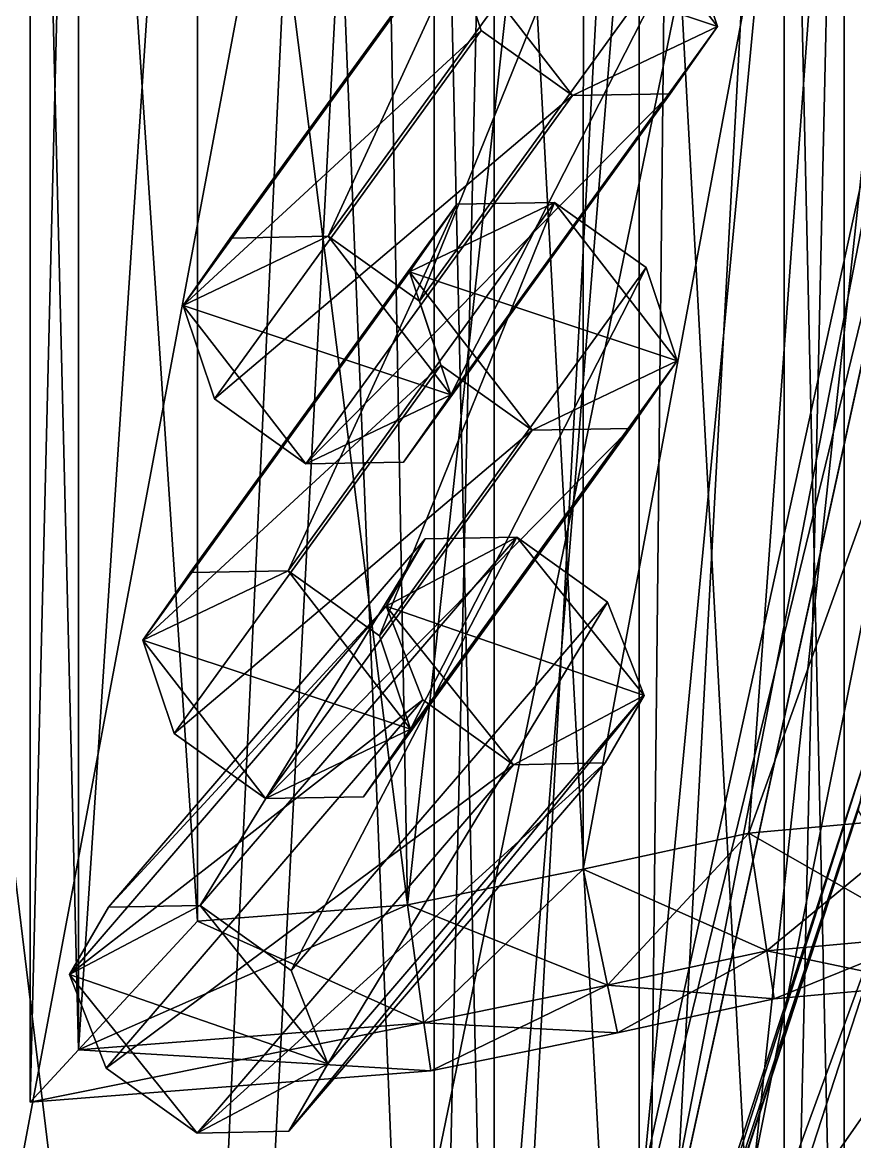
# Model space of a CAD drawing. Header units: metres. Extents: x -0.81 to 0.81, y -1.09 to 0.9.
# Drawn here: x 0.0597 to 0.3084, y 0.2802 to 0.6147 of the extents above; entities that cross this region are included whole.
import ezdxf

# ---------------------------------------------------------------- set-up
doc = ezdxf.new("R2010")
doc.units = ezdxf.units.M

msp = doc.modelspace()

# ---------------------------------------------------------------- linework, layer by layer
at = {"layer": 'Prism 19'}
for points in [[(0.20149, 0.66029, 0.28734), (0.12181, 0.5502, 0.14059), (0.15107, 0.55072, 0.12432)], [(0.1874, 0.64015, 0.31009), (0.12181, 0.5502, 0.14059), (0.20149, 0.66029, 0.28734)], [(0.20149, 0.66029, 0.28734), (0.15107, 0.55072, 0.12432), (0.23074, 0.66081, 0.27106)], [(0.23074, 0.66081, 0.27106), (0.15107, 0.55072, 0.12432), (0.17837, 0.53133, 0.12405)], [(0.23074, 0.66081, 0.27106), (0.17837, 0.53133, 0.12405), (0.25804, 0.64141, 0.2708)], [(0.26738, 0.61346, 0.28669), (0.1874, 0.64015, 0.31009), (0.23074, 0.66081, 0.27106)], [(0.26738, 0.61346, 0.28669), (0.23074, 0.66081, 0.27106), (0.25804, 0.64141, 0.2708)], [(0.1874, 0.64015, 0.31009), (0.10773, 0.53007, 0.16334), (0.12181, 0.5502, 0.14059)], [(0.19674, 0.6122, 0.32599), (0.10773, 0.53007, 0.16334), (0.1874, 0.64015, 0.31009)], [(0.25804, 0.64141, 0.2708), (0.17837, 0.53133, 0.12405), (0.18771, 0.50338, 0.13995)], [(0.22403, 0.59281, 0.32572), (0.19674, 0.6122, 0.32599), (0.1874, 0.64015, 0.31009)], [(0.22403, 0.59281, 0.32572), (0.1874, 0.64015, 0.31009), (0.26738, 0.61346, 0.28669)], [(0.25804, 0.64141, 0.2708), (0.18771, 0.50338, 0.13995), (0.26738, 0.61346, 0.28669)], [(0.19674, 0.6122, 0.32599), (0.11707, 0.50212, 0.17924), (0.10773, 0.53007, 0.16334)], [(0.22403, 0.59281, 0.32572), (0.11707, 0.50212, 0.17924), (0.19674, 0.6122, 0.32599)], [(0.26738, 0.61346, 0.28669), (0.17362, 0.48324, 0.1627), (0.25329, 0.59333, 0.30944)], [(0.26738, 0.61346, 0.28669), (0.18771, 0.50338, 0.13995), (0.17362, 0.48324, 0.1627)], [(0.26738, 0.61346, 0.28669), (0.25329, 0.59333, 0.30944), (0.22403, 0.59281, 0.32572)], [(0.22403, 0.59281, 0.32572), (0.14436, 0.48272, 0.17897), (0.11707, 0.50212, 0.17924)], [(0.25329, 0.59333, 0.30944), (0.14436, 0.48272, 0.17897), (0.22403, 0.59281, 0.32572)], [(0.25329, 0.59333, 0.30944), (0.17362, 0.48324, 0.1627), (0.14436, 0.48272, 0.17897)], [(0.18771, 0.50338, 0.13995), (0.15107, 0.55072, 0.12432), (0.10773, 0.53007, 0.16334)], [(0.10773, 0.53007, 0.16334), (0.15107, 0.55072, 0.12432), (0.12181, 0.5502, 0.14059)], [(0.18771, 0.50338, 0.13995), (0.17837, 0.53133, 0.12405), (0.15107, 0.55072, 0.12432)], [(0.10773, 0.53007, 0.16334), (0.14436, 0.48272, 0.17897), (0.18771, 0.50338, 0.13995)], [(0.11707, 0.50212, 0.17924), (0.14436, 0.48272, 0.17897), (0.10773, 0.53007, 0.16334)], [(0.18771, 0.50338, 0.13995), (0.14436, 0.48272, 0.17897), (0.17362, 0.48324, 0.1627)]]:
    msp.add_3dface(points, dxfattribs=at)
at = {"layer": 'Prism 20'}
for points in [[(0.18949, 0.56029, 0.27334), (0.10981, 0.4502, 0.12659), (0.13907, 0.45072, 0.11032)], [(0.1754, 0.54015, 0.29609), (0.10981, 0.4502, 0.12659), (0.18949, 0.56029, 0.27334)], [(0.18949, 0.56029, 0.27334), (0.13907, 0.45072, 0.11032), (0.21874, 0.56081, 0.25706)], [(0.21874, 0.56081, 0.25706), (0.13907, 0.45072, 0.11032), (0.16637, 0.43133, 0.11005)], [(0.21874, 0.56081, 0.25706), (0.16637, 0.43133, 0.11005), (0.24604, 0.54141, 0.2568)], [(0.25538, 0.51346, 0.27269), (0.1754, 0.54015, 0.29609), (0.21874, 0.56081, 0.25706)], [(0.1754, 0.54015, 0.29609), (0.18949, 0.56029, 0.27334), (0.21874, 0.56081, 0.25706)], [(0.25538, 0.51346, 0.27269), (0.21874, 0.56081, 0.25706), (0.24604, 0.54141, 0.2568)], [(0.1754, 0.54015, 0.29609), (0.09573, 0.43007, 0.14934), (0.10981, 0.4502, 0.12659)], [(0.18474, 0.5122, 0.31199), (0.09573, 0.43007, 0.14934), (0.1754, 0.54015, 0.29609)], [(0.24604, 0.54141, 0.2568), (0.16637, 0.43133, 0.11005), (0.17571, 0.40338, 0.12595)], [(0.21203, 0.49281, 0.31172), (0.18474, 0.5122, 0.31199), (0.1754, 0.54015, 0.29609)], [(0.21203, 0.49281, 0.31172), (0.1754, 0.54015, 0.29609), (0.25538, 0.51346, 0.27269)], [(0.24604, 0.54141, 0.2568), (0.17571, 0.40338, 0.12595), (0.25538, 0.51346, 0.27269)], [(0.18474, 0.5122, 0.31199), (0.10507, 0.40212, 0.16524), (0.09573, 0.43007, 0.14934)], [(0.21203, 0.49281, 0.31172), (0.10507, 0.40212, 0.16524), (0.18474, 0.5122, 0.31199)], [(0.25538, 0.51346, 0.27269), (0.16162, 0.38324, 0.1487), (0.24129, 0.49333, 0.29544)], [(0.25538, 0.51346, 0.27269), (0.17571, 0.40338, 0.12595), (0.16162, 0.38324, 0.1487)], [(0.25538, 0.51346, 0.27269), (0.24129, 0.49333, 0.29544), (0.21203, 0.49281, 0.31172)], [(0.21203, 0.49281, 0.31172), (0.13236, 0.38272, 0.16497), (0.10507, 0.40212, 0.16524)], [(0.24129, 0.49333, 0.29544), (0.13236, 0.38272, 0.16497), (0.21203, 0.49281, 0.31172)], [(0.24129, 0.49333, 0.29544), (0.16162, 0.38324, 0.1487), (0.13236, 0.38272, 0.16497)], [(0.17571, 0.40338, 0.12595), (0.13907, 0.45072, 0.11032), (0.09573, 0.43007, 0.14934)], [(0.09573, 0.43007, 0.14934), (0.13907, 0.45072, 0.11032), (0.10981, 0.4502, 0.12659)], [(0.17571, 0.40338, 0.12595), (0.16637, 0.43133, 0.11005), (0.13907, 0.45072, 0.11032)], [(0.09573, 0.43007, 0.14934), (0.13236, 0.38272, 0.16497), (0.17571, 0.40338, 0.12595)], [(0.10507, 0.40212, 0.16524), (0.13236, 0.38272, 0.16497), (0.09573, 0.43007, 0.14934)], [(0.17571, 0.40338, 0.12595), (0.13236, 0.38272, 0.16497), (0.16162, 0.38324, 0.1487)]]:
    msp.add_3dface(points, dxfattribs=at)
at = {"layer": 'Prism 21'}
for points in [[(0.18003, 0.46029, 0.26148), (0.08545, 0.3502, 0.12386), (0.11285, 0.35072, 0.10462)], [(0.1684, 0.44015, 0.28558), (0.08545, 0.3502, 0.12386), (0.18003, 0.46029, 0.26148)], [(0.18003, 0.46029, 0.26148), (0.11285, 0.35072, 0.10462), (0.20742, 0.46081, 0.24223)], [(0.20742, 0.46081, 0.24223), (0.11285, 0.35072, 0.10462), (0.13997, 0.33133, 0.1015)], [(0.20742, 0.46081, 0.24223), (0.13997, 0.33133, 0.1015), (0.23454, 0.44141, 0.23912)], [(0.24549, 0.41346, 0.25395), (0.1684, 0.44015, 0.28558), (0.20742, 0.46081, 0.24223)], [(0.1684, 0.44015, 0.28558), (0.18003, 0.46029, 0.26148), (0.20742, 0.46081, 0.24223)], [(0.24549, 0.41346, 0.25395), (0.20742, 0.46081, 0.24223), (0.23454, 0.44141, 0.23912)], [(0.1684, 0.44015, 0.28558), (0.07382, 0.33007, 0.14796), (0.08545, 0.3502, 0.12386)], [(0.17935, 0.4122, 0.30041), (0.07382, 0.33007, 0.14796), (0.1684, 0.44015, 0.28558)], [(0.23454, 0.44141, 0.23912), (0.13997, 0.33133, 0.1015), (0.15092, 0.30338, 0.11634)], [(0.23454, 0.44141, 0.23912), (0.15092, 0.30338, 0.11634), (0.24549, 0.41346, 0.25395)], [(0.20646, 0.39281, 0.29729), (0.17935, 0.4122, 0.30041), (0.1684, 0.44015, 0.28558)], [(0.20646, 0.39281, 0.29729), (0.1684, 0.44015, 0.28558), (0.24549, 0.41346, 0.25395)], [(0.17935, 0.4122, 0.30041), (0.08477, 0.30212, 0.1628), (0.07382, 0.33007, 0.14796)], [(0.20646, 0.39281, 0.29729), (0.08477, 0.30212, 0.1628), (0.17935, 0.4122, 0.30041)], [(0.24549, 0.41346, 0.25395), (0.13929, 0.28324, 0.14043), (0.23386, 0.39333, 0.27805)], [(0.24549, 0.41346, 0.25395), (0.15092, 0.30338, 0.11634), (0.13929, 0.28324, 0.14043)], [(0.24549, 0.41346, 0.25395), (0.23386, 0.39333, 0.27805), (0.20646, 0.39281, 0.29729)], [(0.20646, 0.39281, 0.29729), (0.11189, 0.28272, 0.15968), (0.08477, 0.30212, 0.1628)], [(0.23386, 0.39333, 0.27805), (0.11189, 0.28272, 0.15968), (0.20646, 0.39281, 0.29729)], [(0.23386, 0.39333, 0.27805), (0.13929, 0.28324, 0.14043), (0.11189, 0.28272, 0.15968)], [(0.15092, 0.30338, 0.11634), (0.11285, 0.35072, 0.10462), (0.07382, 0.33007, 0.14796)], [(0.07382, 0.33007, 0.14796), (0.11285, 0.35072, 0.10462), (0.08545, 0.3502, 0.12386)], [(0.15092, 0.30338, 0.11634), (0.13997, 0.33133, 0.1015), (0.11285, 0.35072, 0.10462)], [(0.07382, 0.33007, 0.14796), (0.11189, 0.28272, 0.15968), (0.15092, 0.30338, 0.11634)], [(0.08477, 0.30212, 0.1628), (0.11189, 0.28272, 0.15968), (0.07382, 0.33007, 0.14796)], [(0.15092, 0.30338, 0.11634), (0.11189, 0.28272, 0.15968), (0.13929, 0.28324, 0.14043)]]:
    msp.add_3dface(points, dxfattribs=at)
at = {"layer": 'Prism 22'}
for points in [[(0.18275, 0.05544, 0), (0.20069, 0.85544, 0.04331), (0.20069, 0.05544, 0.04331)], [(0.18275, 0.05544, 0), (0.18275, 0.85544, 0), (0.20069, 0.85544, 0.04331)], [(0.20069, 0.05544, -0.04331), (0.18275, 0.85544, 0), (0.18275, 0.05544, 0)], [(0.20069, 0.05544, -0.04331), (0.20069, 0.85544, -0.04331), (0.18275, 0.85544, 0)], [(0.20069, 0.05544, 0.04331), (0.244, 0.85544, 0.06125), (0.244, 0.05544, 0.06125)], [(0.20069, 0.05544, 0.04331), (0.20069, 0.85544, 0.04331), (0.244, 0.85544, 0.06125)], [(0.244, 0.05544, -0.06125), (0.20069, 0.85544, -0.04331), (0.20069, 0.05544, -0.04331)], [(0.244, 0.05544, -0.06125), (0.244, 0.85544, -0.06125), (0.20069, 0.85544, -0.04331)], [(0.28731, 0.05544, -0.04331), (0.244, 0.85544, -0.06125), (0.244, 0.05544, -0.06125)], [(0.28731, 0.05544, -0.04331), (0.28731, 0.85544, -0.04331), (0.244, 0.85544, -0.06125)], [(0.244, 0.05544, 0.06125), (0.28731, 0.85544, 0.04331), (0.28731, 0.05544, 0.04331)], [(0.244, 0.05544, 0.06125), (0.244, 0.85544, 0.06125), (0.28731, 0.85544, 0.04331)], [(0.30525, 0.05544, 0), (0.28731, 0.85544, -0.04331), (0.28731, 0.05544, -0.04331)], [(0.30525, 0.05544, 0), (0.30525, 0.85544, 0), (0.28731, 0.85544, -0.04331)], [(0.28731, 0.05544, 0.04331), (0.30525, 0.85544, 0), (0.30525, 0.05544, 0)], [(0.28731, 0.05544, 0.04331), (0.28731, 0.85544, 0.04331), (0.30525, 0.85544, 0)]]:
    msp.add_3dface(points, dxfattribs=at)
at = {"layer": 'Prism 24'}
for points in [[(0.0765, 0.88215, -0.0181), (0.062, 0.89692, -0.00035), (0.062, 0.29196, -0.00035)], [(0.062, 0.89692, -0.00035), (0.0765, 0.30763, 0.0174), (0.062, 0.29196, -0.00035)], [(0.062, 0.89692, -0.00035), (0.0765, 0.88215, 0.0174), (0.0765, 0.30763, 0.0174)], [(0.0765, 0.88215, -0.0181), (0.062, 0.29196, -0.00035), (0.0765, 0.30763, -0.0181)], [(0.112, 0.846, -0.02535), (0.0765, 0.88215, -0.0181), (0.0765, 0.30763, -0.0181)], [(0.0765, 0.88215, 0.0174), (0.112, 0.346, 0.02465), (0.0765, 0.30763, 0.0174)], [(0.0765, 0.88215, 0.0174), (0.112, 0.846, 0.02465), (0.112, 0.346, 0.02465)], [(0.112, 0.846, -0.02535), (0.0765, 0.30763, -0.0181), (0.112, 0.346, -0.02535)], [(0.17474, 0.35088, -0.02535), (0.112, 0.846, -0.02535), (0.112, 0.346, -0.02535)], [(0.17474, 0.35088, -0.02535), (0.16571, 0.84502, -0.02535), (0.112, 0.846, -0.02535)], [(0.17474, 0.35088, 0.02465), (0.112, 0.346, 0.02465), (0.112, 0.846, 0.02465)], [(0.16571, 0.84502, 0.02465), (0.17474, 0.35088, 0.02465), (0.112, 0.846, 0.02465)], [(0.17474, 0.35088, -0.02535), (0.22736, 0.82952, -0.02535), (0.16571, 0.84502, -0.02535)], [(0.22736, 0.82952, 0.02465), (0.17474, 0.35088, 0.02465), (0.16571, 0.84502, 0.02465)], [(0.22736, 0.82952, -0.02535), (0.17474, 0.35088, -0.02535), (0.22723, 0.36163, -0.02535)], [(0.22723, 0.36163, 0.02465), (0.17474, 0.35088, 0.02465), (0.22736, 0.82952, 0.02465)], [(0.22736, 0.82952, -0.02535), (0.22723, 0.36163, -0.02535), (0.30731, 0.79131, -0.02535)], [(0.22736, 0.82952, 0.02465), (0.30731, 0.79131, 0.02465), (0.22723, 0.36163, 0.02465)], [(0.22723, 0.36163, -0.02535), (0.27679, 0.37237, -0.02535), (0.30731, 0.79131, -0.02535)], [(0.27679, 0.37237, 0.02465), (0.22723, 0.36163, 0.02465), (0.30731, 0.79131, 0.02465)], [(0.40192, 0.72088, -0.02535), (0.30731, 0.79131, -0.02535), (0.27679, 0.37237, -0.02535)], [(0.30731, 0.79131, 0.02465), (0.40192, 0.72088, 0.02465), (0.27679, 0.37237, 0.02465)], [(0.27679, 0.37237, -0.02535), (0.33075, 0.37725, -0.02535), (0.40192, 0.72088, -0.02535)], [(0.27679, 0.37237, 0.02465), (0.40192, 0.72088, 0.02465), (0.33075, 0.37725, 0.02465)], [(0.27679, 0.37237, -0.02535), (0.33051, 0.34158, -0.0181), (0.33075, 0.37725, -0.02535)], [(0.28217, 0.33721, 0.0174), (0.27679, 0.37237, 0.02465), (0.33075, 0.37725, 0.02465)], [(0.28217, 0.33721, 0.0174), (0.33075, 0.37725, 0.02465), (0.33051, 0.34158, 0.0174)], [(0.22723, 0.36163, -0.02535), (0.28217, 0.33721, -0.0181), (0.27679, 0.37237, -0.02535)], [(0.23455, 0.32689, 0.0174), (0.22723, 0.36163, 0.02465), (0.27679, 0.37237, 0.02465)], [(0.23455, 0.32689, 0.0174), (0.27679, 0.37237, 0.02465), (0.28217, 0.33721, 0.0174)], [(0.27679, 0.37237, -0.02535), (0.28217, 0.33721, -0.0181), (0.33051, 0.34158, -0.0181)], [(0.17474, 0.35088, -0.02535), (0.23455, 0.32689, -0.0181), (0.22723, 0.36163, -0.02535)], [(0.1797, 0.31566, 0.0174), (0.17474, 0.35088, 0.02465), (0.22723, 0.36163, 0.02465)], [(0.1797, 0.31566, 0.0174), (0.22723, 0.36163, 0.02465), (0.23455, 0.32689, 0.0174)], [(0.22723, 0.36163, -0.02535), (0.23455, 0.32689, -0.0181), (0.28217, 0.33721, -0.0181)], [(0.0765, 0.30763, 0.0174), (0.17474, 0.35088, 0.02465), (0.1797, 0.31566, 0.0174)], [(0.0765, 0.30763, 0.0174), (0.112, 0.346, 0.02465), (0.17474, 0.35088, 0.02465)], [(0.112, 0.346, -0.02535), (0.1797, 0.31566, -0.0181), (0.17474, 0.35088, -0.02535)], [(0.17474, 0.35088, -0.02535), (0.1797, 0.31566, -0.0181), (0.23455, 0.32689, -0.0181)], [(0.112, 0.346, -0.02535), (0.0765, 0.30763, -0.0181), (0.1797, 0.31566, -0.0181)], [(0.28217, 0.33721, -0.0181), (0.33041, 0.32702, -0.00035), (0.33051, 0.34158, -0.0181)], [(0.28437, 0.32285, -0.00035), (0.28217, 0.33721, 0.0174), (0.33051, 0.34158, 0.0174)], [(0.28437, 0.32285, -0.00035), (0.33051, 0.34158, 0.0174), (0.33041, 0.32702, -0.00035)], [(0.23455, 0.32689, -0.0181), (0.28437, 0.32285, -0.00035), (0.28217, 0.33721, -0.0181)], [(0.23754, 0.3127, -0.00035), (0.23455, 0.32689, 0.0174), (0.28217, 0.33721, 0.0174)], [(0.23754, 0.3127, -0.00035), (0.28217, 0.33721, 0.0174), (0.28437, 0.32285, -0.00035)], [(0.28217, 0.33721, -0.0181), (0.28437, 0.32285, -0.00035), (0.33041, 0.32702, -0.00035)], [(0.1797, 0.31566, -0.0181), (0.23754, 0.3127, -0.00035), (0.23455, 0.32689, -0.0181)], [(0.18172, 0.30127, -0.00035), (0.1797, 0.31566, 0.0174), (0.23455, 0.32689, 0.0174)], [(0.18172, 0.30127, -0.00035), (0.23455, 0.32689, 0.0174), (0.23754, 0.3127, -0.00035)], [(0.23455, 0.32689, -0.0181), (0.23754, 0.3127, -0.00035), (0.28437, 0.32285, -0.00035)], [(0.062, 0.29196, -0.00035), (0.1797, 0.31566, 0.0174), (0.18172, 0.30127, -0.00035)], [(0.062, 0.29196, -0.00035), (0.0765, 0.30763, 0.0174), (0.1797, 0.31566, 0.0174)], [(0.0765, 0.30763, -0.0181), (0.18172, 0.30127, -0.00035), (0.1797, 0.31566, -0.0181)], [(0.1797, 0.31566, -0.0181), (0.18172, 0.30127, -0.00035), (0.23754, 0.3127, -0.00035)], [(0.0765, 0.30763, -0.0181), (0.062, 0.29196, -0.00035), (0.18172, 0.30127, -0.00035)]]:
    msp.add_3dface(points, dxfattribs=at)
at = {"layer": 'Prism 4'}
for points in [[(0.22229, 0.16486, 0.04959), (0.22228, 0.16483, 0.04381), (0.33468, 0.67819, 0.04097)], [(0.22228, 0.16483, 0.04381), (0.34131, 0.65334, 0.02398), (0.33468, 0.67819, 0.04097)], [(0.23869, 0.18466, 0.06657), (0.22229, 0.16486, 0.04959), (0.33469, 0.67822, 0.04675)], [(0.22229, 0.16486, 0.04959), (0.33468, 0.67819, 0.04097), (0.33469, 0.67822, 0.04675)], [(0.23869, 0.18466, 0.06657), (0.33469, 0.67822, 0.04675), (0.34136, 0.65355, 0.06398)], [(0.22228, 0.16483, 0.04381), (0.23864, 0.18445, 0.02657), (0.34131, 0.65334, 0.02398)], [(0.34131, 0.65334, 0.02398), (0.23864, 0.18445, 0.02657), (0.41083, 0.26959, 0.02589)], [(0.23869, 0.18466, 0.06657), (0.34136, 0.65355, 0.06398), (0.46222, 0.50424, 0.0646)], [(0.46222, 0.50424, 0.0646), (0.41089, 0.2698, 0.06589), (0.23869, 0.18466, 0.06657)]]:
    msp.add_3dface(points, dxfattribs=at)
at = {"layer": 'Prism 6'}
for points in [[(0.16108, -0.07741, 0.01807), (0.15145, -0.09821, -0.00253), (0.31384, 0.40159, -0.00253)], [(0.15145, -0.09821, -0.00253), (0.31634, 0.40078, -0.00768), (0.31384, 0.40159, -0.00253)], [(0.16108, -0.07741, 0.01807), (0.31384, 0.40159, -0.00253), (0.30941, 0.3791, 0.01807)], [(0.15145, -0.09821, -0.00253), (0.15394, -0.09902, -0.00768), (0.31634, 0.40078, -0.00768)], [(0.15394, -0.09902, -0.00768), (0.32668, 0.37349, -0.01757), (0.31634, 0.40078, -0.00768)], [(0.16108, -0.07741, 0.01807), (0.30941, 0.3791, 0.01807), (0.39944, 0.22367, 0.08617)], [(0.15394, -0.09902, -0.00768), (0.17835, -0.08302, -0.01757), (0.32668, 0.37349, -0.01757)], [(0.32668, 0.37349, -0.01757), (0.17835, -0.08302, -0.01757), (0.34254, -0.01019, 0.05053)]]:
    msp.add_3dface(points, dxfattribs=at)
at = {"layer": 'Pyramid'}
for points in [[(0.10623, -0.04209, 0), (0, 0.8335, 0), (0, -0.04209, 0)], [(0.10623, -0.04209, 0), (0.14736, 0.8335, 0), (0, 0.8335, 0)], [(0, -0.04209, 0.25627), (0.16437, 0.8335, 0.26784), (0.11849, -0.04209, 0.23604)], [(0, -0.04209, 0.25627), (0, 0.8335, 0.29078), (0.16437, 0.8335, 0.26784)], [(0.18282, -0.04209, 0), (0.14736, 0.8335, 0), (0.10623, -0.04209, 0)], [(0.11849, -0.04209, 0.23604), (0.29898, 0.8335, 0.20537), (0.21552, -0.04209, 0.18099)], [(0.11849, -0.04209, 0.23604), (0.16437, 0.8335, 0.26784), (0.29898, 0.8335, 0.20537)], [(0.18282, -0.04209, 0), (0.25362, 0.8335, 0), (0.14736, 0.8335, 0)], [(0.2443, -0.04209, 0), (0.25362, 0.8335, 0), (0.18282, -0.04209, 0)], [(0.21552, -0.04209, 0.18099), (0.38993, 0.8335, 0.11291), (0.28108, -0.04209, 0.0995)], [(0.21552, -0.04209, 0.18099), (0.29898, 0.8335, 0.20537), (0.38993, 0.8335, 0.11291)], [(0.2443, -0.04209, 0), (0.33891, 0.8335, 0), (0.25362, 0.8335, 0)], [(0.30516, -0.04209, 0), (0.33891, 0.8335, 0), (0.2443, -0.04209, 0)], [(0.28108, -0.04209, 0.0995), (0.42334, 0.8335, 0), (0.30516, -0.04209, 0)], [(0.28108, -0.04209, 0.0995), (0.38993, 0.8335, 0.11291), (0.42334, 0.8335, 0)], [(0.30516, -0.04209, 0), (0.42334, 0.8335, 0), (0.33891, 0.8335, 0)]]:
    msp.add_3dface(points, dxfattribs=at)

doc.saveas('drawing.dxf')
